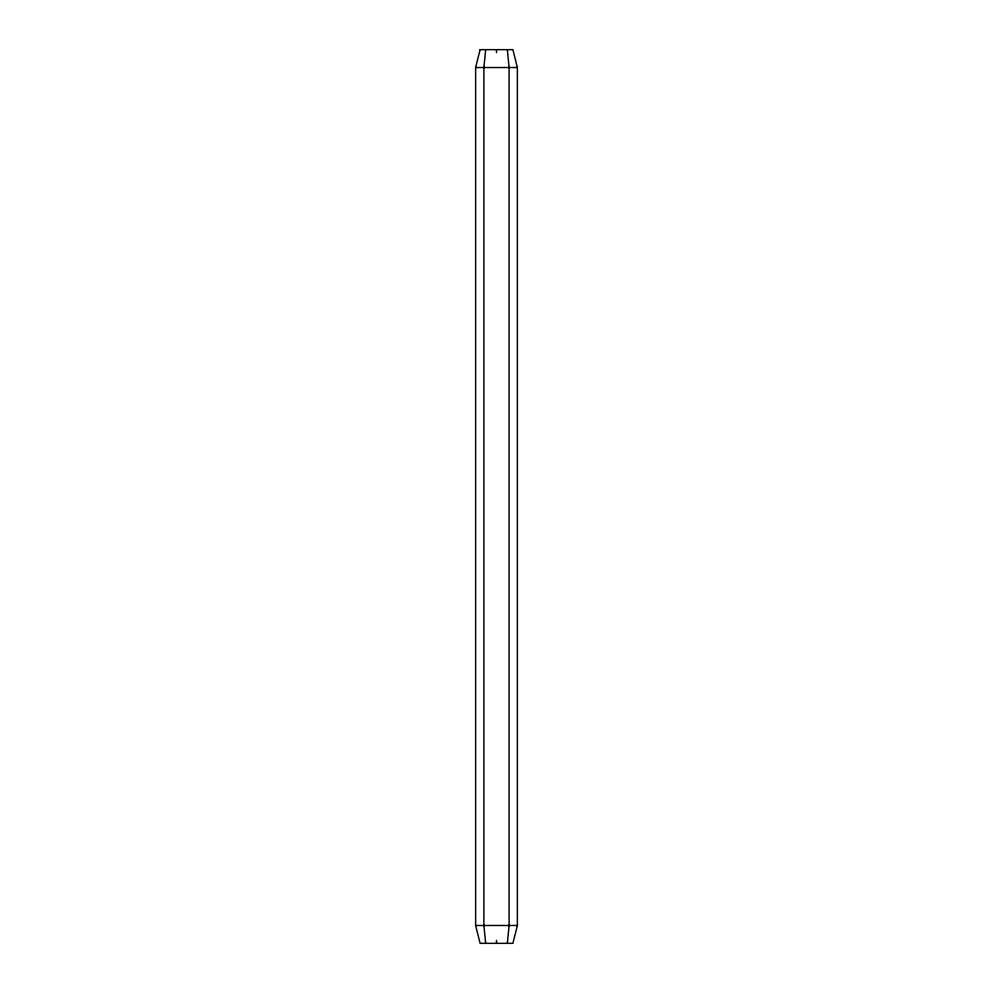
<?xml version="1.0" encoding="UTF-8"?>
<svg xmlns="http://www.w3.org/2000/svg" width="993" height="993" viewBox="0 0 993 993"><rect width="100%" height="100%" fill="white"/><g stroke="black" fill="none" stroke-linecap="round" stroke-linejoin="round"><path stroke-width="1.49" d="M496.5 943.35L496.5 940.371M485.664 49.65L483.901 67.524L483.901 925.476L485.664 943.35M507.336 943.35L509.099 925.476L509.099 67.524L507.336 49.65M475.635 67.524L517.365 67.524M475.635 925.476L517.365 925.476M496.5 49.65L496.5 52.629M480.103 49.65L475.622 67.524L475.622 925.476L480.103 943.35L512.897 943.35L517.378 925.476L517.378 67.524L512.897 49.65L480.103 49.65"/></g></svg>
